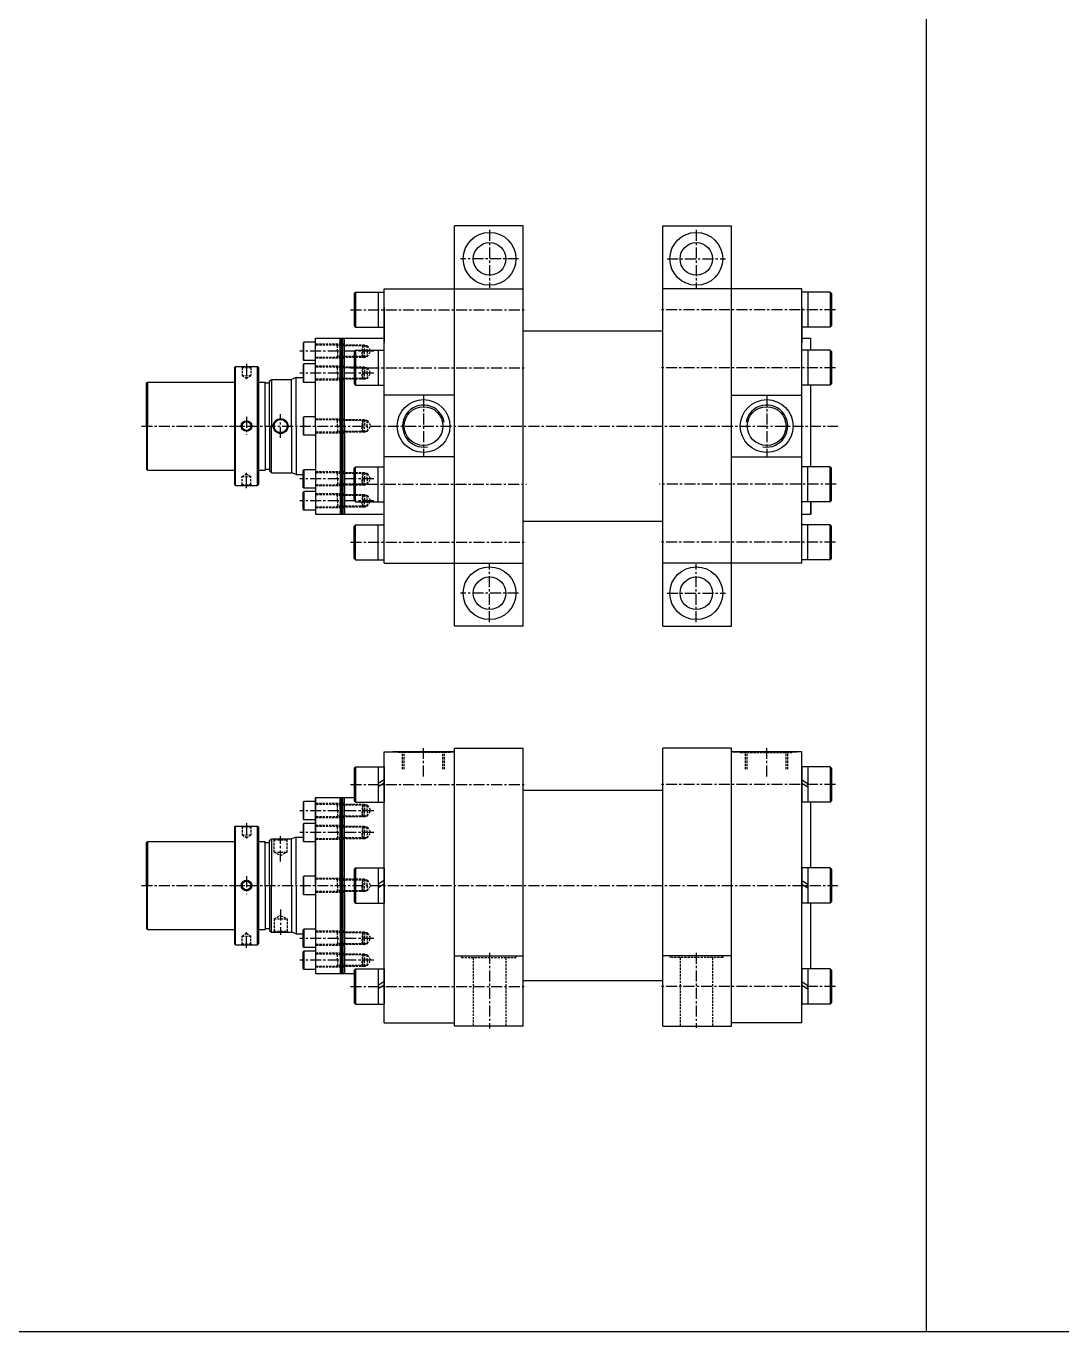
# Model space of a CAD drawing. Extents: x 0 to 8675, y 0 to 2968.
# Drawn here: x 3706 to 4884, y 0 to 1484 of the extents above; entities that cross this region are included whole.
import ezdxf

# ---------------------------------------------------------------- set-up
doc = ezdxf.new("R2010")
doc.units = 0
doc.header["$LTSCALE"] = 5
doc.header["$MEASUREMENT"] = 0
doc.header["$PDMODE"] = 34
doc.linetypes.add('CENTERX2', pattern=[4, 2.5, -0.5, 0.5, -0.5])
doc.linetypes.add('HIDDENX2', pattern=[0.75, 0.5, -0.25])
doc.layers.get('0').update_dxf_attribs({"linetype": 'CONTINUOUS'})
doc.layers.get('Defpoints').update_dxf_attribs({"linetype": 'CONTINUOUS'})
for name, color, linetype in [('CEN', 1, 'CENTERX2'), ('HID', 2, 'HIDDENX2'), ('ML', 3, 'CONTINUOUS'), ('테두리', 7, 'CONTINUOUS')]:
    doc.layers.add(name, color=color, linetype=linetype)

msp = doc.modelspace()

# ---------------------------------------------------------------- linework, layer by layer
for p, q in [((4729.3, 1902.7), (4729.3, 0)), ((8674.5, 0), (0, 0))]:
    msp.add_line(p, q)
at = {"layer": 'CEN'}
for p, q in [((4233.1, 1252.4), (4233.1, 1186.4)), ((4468.1, 1252.4), (4468.1, 1186.4)), ((4266.1, 1219.4), (4200.1, 1219.4)), ((4435.1, 1219.4), (4501.1, 1219.4)), ((4075, 1161.6), (4275.1, 1161.6)), ((4626.2, 1161.6), (4426.1, 1161.6)), ((4101.6, 1114.4), (4017.5, 1114.4)), ((3956.8, 1100.2), (3956.8, 1080.6)), ((4101.6, 1089.5), (4017.5, 1089.5)), ((4075, 1095.7), (4275.1, 1095.7)), ((4626.2, 1095.7), (4426.1, 1095.7)), ((4158.1, 1063.6), (4158.1, 995.3)), ((4548.1, 1063.6), (4548.1, 995.3)), ((3956.8, 1040), (3956.8, 1019.7)), ((3995.6, 1016.1), (3995.6, 1042.8)), ((3837.3, 1029.4), (4628.9, 1029.4)), ((3956.8, 958.7), (3956.8, 978.3)), ((4101.6, 969.3), (4017.5, 969.3)), ((4074.2, 963.2), (4275.1, 963.2)), ((4627, 963.2), (4426.1, 963.2)), ((4101.6, 944.4), (4017.5, 944.4)), ((4075, 897.3), (4275.1, 897.3)), ((4626.2, 897.3), (4426.1, 897.3)), ((4233.1, 806.4), (4233.1, 872.4)), ((4468.1, 806.4), (4468.1, 872.4)), ((4266.1, 839.4), (4200.1, 839.4)), ((4435.1, 839.4), (4501.1, 839.4)), ((4158.1, 631.3), (4158.1, 663.3)), ((4548.1, 631.3), (4548.1, 663.3)), ((4075, 622.1), (4275.1, 622.1)), ((4626.2, 622.1), (4426.1, 622.1)), ((4101.6, 592.3), (4017.5, 592.3)), ((3956.8, 578.1), (3956.8, 558.5)), ((4101.6, 567.4), (4017.5, 567.4)), ((3995.6, 534.7), (3995.6, 563.4)), ((3837.3, 507.3), (4628.9, 507.3)), ((3956.8, 517.9), (3956.8, 497.6)), ((3995.6, 480), (3995.6, 451.3)), ((3956.8, 436.6), (3956.8, 456.2)), ((4101.6, 447.2), (4017.5, 447.2)), ((4233.1, 430.8), (4233.1, 344.7)), ((4468.1, 430.8), (4468.1, 345.5)), ((4101.6, 422.3), (4017.5, 422.3)), ((4075, 392.6), (4275.1, 392.6)), ((4626.2, 392.6), (4426.1, 392.6))]:
    msp.add_line(p, q, dxfattribs=at)
at = {"layer": 'Defpoints', "color": 0, "linetype": 'ByBlock'}
for p in [(4035.1, 607.3), (3983.1, 456.4), (4035.1, 407.3)]:
    msp.add_point(p, dxfattribs=at)
at = {"layer": 'HID'}
for p, q in [((4068.1, 1122.4), (4035.1, 1122.4)), ((4091, 1121.4), (4035.1, 1121.4)), ((4060.3, 1120.6), (4058.7, 1121.4)), ((4060.3, 1114.4), (4060.3, 1121.4)), ((4094.1, 1120.6), (4060.3, 1120.6)), ((4060.3, 1114.4), (4060.3, 1107.4)), ((4088.2, 1121.4), (4089.1, 1120.6)), ((4088.2, 1121.4), (4088.2, 1114.4)), ((4088.2, 1107.4), (4088.2, 1114.4)), ((4089.1, 1120.6), (4089.1, 1114.4)), ((4089.1, 1108.3), (4089.1, 1114.4)), ((4091, 1121.4), (4091, 1114.4)), ((4091, 1121.4), (4092.6, 1120.6)), ((4091, 1107.4), (4091, 1114.4)), ((4094.1, 1114.4), (4094.1, 1120.6)), ((4094.1, 1114.4), (4094.1, 1120.6)), ((4094.1, 1120.6), (4098, 1114.4)), ((4094.1, 1114.4), (4094.1, 1108.3)), ((4094.1, 1114.4), (4094.1, 1108.3)), ((4094.1, 1108.3), (4098, 1114.4)), ((4091, 1107.4), (4035.1, 1107.4)), ((4068.1, 1106.4), (4035.1, 1106.4)), ((4060.3, 1108.3), (4058.7, 1107.4)), ((4094.1, 1108.3), (4060.3, 1108.3)), ((4088.2, 1107.4), (4089.1, 1108.3)), ((4091, 1107.4), (4092.6, 1108.3)), ((3951.8, 1095.9), (3950.8, 1096.9)), ((3951.8, 1095.9), (3951.8, 1086.9)), ((3951.8, 1095.9), (3961.8, 1095.9)), ((3951.8, 1086.9), (3961.8, 1086.9)), ((3951.8, 1086.9), (3956.8, 1083.8)), ((3956.8, 1083.8), (3961.8, 1086.9)), ((3961.8, 1095.9), (3962.8, 1096.9)), ((3961.8, 1095.9), (3961.8, 1086.9)), ((4068.1, 1097.5), (4035.1, 1097.5)), ((4091, 1096.5), (4035.1, 1096.5)), ((4060.3, 1095.7), (4058.7, 1096.5)), ((4060.3, 1083.4), (4058.7, 1082.5)), ((4060.3, 1089.5), (4060.3, 1096.5)), ((4094.1, 1095.7), (4060.3, 1095.7)), ((4060.3, 1089.5), (4060.3, 1082.5)), ((4094.1, 1083.4), (4060.3, 1083.4)), ((4088.2, 1096.5), (4088.2, 1089.5)), ((4088.2, 1096.5), (4089.1, 1095.7)), ((4088.2, 1082.5), (4088.2, 1089.5)), ((4088.2, 1082.5), (4089.1, 1083.4)), ((4089.1, 1095.7), (4089.1, 1089.5)), ((4089.1, 1083.4), (4089.1, 1089.5)), ((4091, 1096.5), (4091, 1089.5)), ((4091, 1096.5), (4092.6, 1095.7)), ((4091, 1082.5), (4091, 1089.5)), ((4091, 1082.5), (4092.6, 1083.4)), ((4094.1, 1095.7), (4098, 1089.5)), ((4094.1, 1089.5), (4094.1, 1095.7)), ((4094.1, 1089.5), (4094.1, 1095.7)), ((4094.1, 1083.4), (4098, 1089.5)), ((4094.1, 1089.5), (4094.1, 1083.4)), ((4094.1, 1089.5), (4094.1, 1083.4)), ((4091, 1082.5), (4035.1, 1082.5)), ((4068.1, 1081.5), (4035.1, 1081.5)), ((4068.1, 1037.4), (4035.1, 1037.4)), ((4091, 1036.4), (4035.1, 1036.4)), ((4060.3, 1035.6), (4058.7, 1036.4)), ((4060.3, 1029.4), (4060.3, 1036.4)), ((4094.1, 1035.6), (4060.3, 1035.6)), ((4060.3, 1029.4), (4060.3, 1022.4)), ((4088.2, 1036.4), (4089.1, 1035.6)), ((4088.2, 1036.4), (4088.2, 1029.4)), ((4088.2, 1022.4), (4088.2, 1029.4)), ((4089.1, 1035.6), (4089.1, 1029.4)), ((4089.1, 1023.3), (4089.1, 1029.4)), ((4091, 1036.4), (4092.6, 1035.6)), ((4091, 1036.4), (4091, 1029.4)), ((4091, 1022.4), (4091, 1029.4)), ((4094.1, 1029.4), (4094.1, 1035.6)), ((4094.1, 1029.4), (4094.1, 1035.6)), ((4094.1, 1035.6), (4098, 1029.4)), ((4094.1, 1029.4), (4094.1, 1023.3)), ((4094.1, 1029.4), (4094.1, 1023.3)), ((4094.1, 1023.3), (4098, 1029.4)), ((4091, 1022.4), (4035.1, 1022.4)), ((4068.1, 1021.4), (4035.1, 1021.4)), ((4060.3, 1023.3), (4058.7, 1022.4)), ((4094.1, 1023.3), (4060.3, 1023.3)), ((4088.2, 1022.4), (4089.1, 1023.3)), ((4091, 1022.4), (4092.6, 1023.3)), ((3951.8, 971.9), (3956.8, 975.1)), ((3951.8, 971.9), (3961.8, 971.9)), ((3951.8, 962.9), (3951.8, 971.9)), ((3956.8, 975.1), (3961.8, 971.9)), ((3961.8, 962.9), (3961.8, 971.9)), ((4068.1, 977.3), (4035.1, 977.3)), ((4091, 976.3), (4035.1, 976.3)), ((4060.3, 975.5), (4058.7, 976.3)), ((4060.3, 969.3), (4060.3, 976.3)), ((4094.1, 975.5), (4060.3, 975.5)), ((4060.3, 969.3), (4060.3, 962.3)), ((4088.2, 976.3), (4089.1, 975.5)), ((4088.2, 976.3), (4088.2, 969.3)), ((4088.2, 962.3), (4088.2, 969.3)), ((4089.1, 975.5), (4089.1, 969.3)), ((4089.1, 963.2), (4089.1, 969.3)), ((4091, 976.3), (4092.6, 975.5)), ((4091, 976.3), (4091, 969.3)), ((4091, 962.3), (4091, 969.3)), ((4094.1, 969.3), (4094.1, 975.5)), ((4094.1, 969.3), (4094.1, 975.5)), ((4094.1, 975.5), (4098, 969.3)), ((4094.1, 969.3), (4094.1, 963.2)), ((4094.1, 969.3), (4094.1, 963.2)), ((4094.1, 963.2), (4098, 969.3)), ((3951.8, 962.9), (3950.8, 961.9)), ((3951.8, 962.9), (3961.8, 962.9)), ((3961.8, 962.9), (3962.8, 961.9)), ((4091, 962.3), (4035.1, 962.3)), ((4068.1, 961.3), (4035.1, 961.3)), ((4068.1, 952.4), (4035.1, 952.4)), ((4091, 951.4), (4035.1, 951.4)), ((4060.3, 963.2), (4058.7, 962.3)), ((4060.3, 950.6), (4058.7, 951.4)), ((4094.1, 963.2), (4060.3, 963.2)), ((4060.3, 944.4), (4060.3, 951.4)), ((4094.1, 950.6), (4060.3, 950.6)), ((4088.2, 962.3), (4089.1, 963.2)), ((4088.2, 951.4), (4088.2, 944.4)), ((4088.2, 951.4), (4089.1, 950.6)), ((4089.1, 950.6), (4089.1, 944.4)), ((4091, 962.3), (4092.6, 963.2)), ((4091, 951.4), (4091, 944.4)), ((4091, 951.4), (4092.6, 950.6)), ((4094.1, 950.6), (4098, 944.4)), ((4094.1, 944.4), (4094.1, 950.6)), ((4094.1, 944.4), (4094.1, 950.6)), ((4091, 937.4), (4035.1, 937.4)), ((4068.1, 936.4), (4035.1, 936.4)), ((4060.3, 938.3), (4058.7, 937.4)), ((4060.3, 944.4), (4060.3, 937.4)), ((4094.1, 938.3), (4060.3, 938.3)), ((4088.2, 937.4), (4088.2, 944.4)), ((4088.2, 937.4), (4089.1, 938.3)), ((4089.1, 938.3), (4089.1, 944.4)), ((4091, 937.4), (4091, 944.4)), ((4091, 937.4), (4092.6, 938.3)), ((4094.1, 938.3), (4098, 944.4)), ((4094.1, 944.4), (4094.1, 938.3)), ((4094.1, 944.4), (4094.1, 938.3)), ((4128.1, 658.3), (4128.1, 659.3)), ((4188.1, 658.3), (4128.1, 658.3)), ((4134.2, 639.3), (4134.2, 658.3)), ((4136.1, 639.3), (4136.1, 658.3)), ((4180.1, 639.3), (4180.1, 658.3)), ((4182, 639.3), (4182, 658.3)), ((4188.1, 658.3), (4188.1, 659.3)), ((4518.1, 658.3), (4518.1, 659.3)), ((4518.1, 658.3), (4578.1, 658.3)), ((4524.2, 639.3), (4524.2, 658.3)), ((4526.1, 639.3), (4526.1, 658.3)), ((4570.1, 639.3), (4570.1, 658.3)), ((4572, 639.3), (4572, 658.3)), ((4578.1, 658.3), (4578.1, 659.3)), ((4068.1, 600.3), (4035.1, 600.3)), ((4091, 599.3), (4035.1, 599.3)), ((4060.3, 598.5), (4058.7, 599.3)), ((4060.3, 592.3), (4060.3, 599.3)), ((4094.1, 598.5), (4060.3, 598.5)), ((4088.2, 599.3), (4088.2, 592.3)), ((4088.2, 599.3), (4089.1, 598.5)), ((4089.1, 598.5), (4089.1, 592.3)), ((4091, 599.3), (4092.6, 598.5)), ((4091, 599.3), (4091, 592.3)), ((4094.1, 598.5), (4098, 592.3)), ((4094.1, 592.3), (4094.1, 598.5)), ((4094.1, 592.3), (4094.1, 598.5)), ((4091, 585.3), (4035.1, 585.3)), ((4068.1, 584.3), (4035.1, 584.3)), ((4060.3, 586.2), (4058.7, 585.3)), ((4060.3, 592.3), (4060.3, 585.3)), ((4094.1, 586.2), (4060.3, 586.2)), ((4088.2, 585.3), (4088.2, 592.3)), ((4088.2, 585.3), (4089.1, 586.2)), ((4089.1, 586.2), (4089.1, 592.3)), ((4091, 585.3), (4091, 592.3)), ((4091, 585.3), (4092.6, 586.2)), ((4094.1, 586.2), (4098, 592.3)), ((4094.1, 592.3), (4094.1, 586.2)), ((4094.1, 592.3), (4094.1, 586.2)), ((3951.8, 573.8), (3950.8, 574.8)), ((3951.8, 573.8), (3951.8, 564.8)), ((3951.8, 573.8), (3961.8, 573.8)), ((3951.8, 564.8), (3961.8, 564.8)), ((3951.8, 564.8), (3956.8, 561.7)), ((3956.8, 561.7), (3961.8, 564.8)), ((3961.8, 573.8), (3962.8, 574.8)), ((3961.8, 573.8), (3961.8, 564.8)), ((4068.1, 575.4), (4035.1, 575.4)), ((4091, 574.4), (4035.1, 574.4)), ((4060.3, 573.6), (4058.7, 574.4)), ((4060.3, 567.4), (4060.3, 574.4)), ((4094.1, 573.6), (4060.3, 573.6)), ((4060.3, 567.4), (4060.3, 560.4)), ((4088.2, 574.4), (4089.1, 573.6)), ((4088.2, 574.4), (4088.2, 567.4)), ((4088.2, 560.4), (4088.2, 567.4)), ((4089.1, 573.6), (4089.1, 567.4)), ((4089.1, 561.3), (4089.1, 567.4)), ((4091, 574.4), (4091, 567.4)), ((4091, 574.4), (4092.6, 573.6)), ((4091, 560.4), (4091, 567.4)), ((4094.1, 567.4), (4094.1, 573.6)), ((4094.1, 567.4), (4094.1, 573.6)), ((4094.1, 573.6), (4098, 567.4)), ((4094.1, 567.4), (4094.1, 561.3)), ((4094.1, 567.4), (4094.1, 561.3)), ((4094.1, 561.3), (4098, 567.4)), ((3987.1, 560.3), (3988.1, 559.3)), ((3988.1, 545.3), (3988.1, 559.3)), ((3988.1, 559.3), (4003.1, 559.3)), ((4003.1, 559.3), (4004.1, 560.3)), ((4003.1, 545.3), (4003.1, 559.3)), ((4091, 560.4), (4035.1, 560.4)), ((4068.1, 559.4), (4035.1, 559.4)), ((4060.3, 561.3), (4058.7, 560.4)), ((4094.1, 561.3), (4060.3, 561.3)), ((4088.2, 560.4), (4089.1, 561.3)), ((4091, 560.4), (4092.6, 561.3)), ((3988.1, 545.3), (4003.1, 545.3)), ((3988.1, 545.3), (3995.6, 541.4)), ((3995.6, 541.4), (4003.1, 545.3)), ((4068.1, 515.3), (4035.1, 515.3)), ((4091, 514.3), (4035.1, 514.3)), ((4060.3, 513.5), (4058.7, 514.3)), ((4060.3, 507.3), (4060.3, 514.3)), ((4094.1, 513.5), (4060.3, 513.5)), ((4060.3, 507.3), (4060.3, 500.3)), ((4088.2, 514.3), (4088.2, 507.3)), ((4088.2, 514.3), (4089.1, 513.5)), ((4088.2, 500.3), (4088.2, 507.3)), ((4089.1, 513.5), (4089.1, 507.3)), ((4089.1, 501.2), (4089.1, 507.3)), ((4091, 514.3), (4091, 507.3)), ((4091, 514.3), (4092.6, 513.5)), ((4091, 500.3), (4091, 507.3)), ((4094.1, 513.5), (4098, 507.3)), ((4094.1, 507.3), (4094.1, 513.5)), ((4094.1, 507.3), (4094.1, 513.5)), ((4094.1, 501.2), (4098, 507.3)), ((4094.1, 507.3), (4094.1, 501.2)), ((4094.1, 507.3), (4094.1, 501.2)), ((4091, 500.3), (4035.1, 500.3)), ((4068.1, 499.3), (4035.1, 499.3)), ((4060.3, 501.2), (4058.7, 500.3)), ((4094.1, 501.2), (4060.3, 501.2)), ((4088.2, 500.3), (4089.1, 501.2)), ((4091, 500.3), (4092.6, 501.2)), ((3988.1, 469.3), (3995.6, 473.3)), ((3988.1, 469.3), (3988.1, 455.3)), ((3988.1, 469.3), (4003.1, 469.3)), ((3995.6, 473.3), (4003.1, 469.3)), ((4003.1, 469.3), (4003.1, 455.3)), ((3951.8, 449.8), (3956.8, 453)), ((3951.8, 449.8), (3961.8, 449.8)), ((3951.8, 440.8), (3951.8, 449.8)), ((3956.8, 453), (3961.8, 449.8)), ((3961.8, 440.8), (3961.8, 449.8)), ((3987.1, 454.3), (3988.1, 455.3)), ((3988.1, 455.3), (4003.1, 455.3)), ((4003.1, 455.3), (4004.1, 454.3)), ((4068.1, 455.2), (4035.1, 455.2)), ((4091, 454.2), (4035.1, 454.2)), ((4060.3, 453.4), (4058.7, 454.2)), ((4060.3, 447.2), (4060.3, 454.2)), ((4094.1, 453.4), (4060.3, 453.4)), ((4060.3, 447.2), (4060.3, 440.2)), ((4088.2, 454.2), (4088.2, 447.2)), ((4088.2, 454.2), (4089.1, 453.4)), ((4088.2, 440.2), (4088.2, 447.2)), ((4089.1, 453.4), (4089.1, 447.2)), ((4089.1, 441.1), (4089.1, 447.2)), ((4091, 454.2), (4091, 447.2)), ((4091, 454.2), (4092.6, 453.4)), ((4091, 440.2), (4091, 447.2)), ((4094.1, 453.4), (4098, 447.2)), ((4094.1, 447.2), (4094.1, 453.4)), ((4094.1, 447.2), (4094.1, 453.4)), ((4094.1, 441.1), (4098, 447.2)), ((4094.1, 447.2), (4094.1, 441.1)), ((4094.1, 447.2), (4094.1, 441.1)), ((3951.8, 440.8), (3950.8, 439.8)), ((3951.8, 440.8), (3961.8, 440.8)), ((3961.8, 440.8), (3962.8, 439.8)), ((4091, 440.2), (4035.1, 440.2)), ((4068.1, 439.2), (4035.1, 439.2)), ((4068.1, 430.3), (4035.1, 430.3)), ((4060.3, 441.1), (4058.7, 440.2)), ((4094.1, 441.1), (4060.3, 441.1)), ((4088.2, 440.2), (4089.1, 441.1)), ((4091, 440.2), (4092.6, 441.1)), ((4091, 429.3), (4035.1, 429.3)), ((4060.3, 428.5), (4058.7, 429.3)), ((4060.3, 416.2), (4058.7, 415.3)), ((4060.3, 422.3), (4060.3, 429.3)), ((4094.1, 428.5), (4060.3, 428.5)), ((4060.3, 422.3), (4060.3, 415.3)), ((4094.1, 416.2), (4060.3, 416.2)), ((4088.2, 429.3), (4089.1, 428.5)), ((4088.2, 429.3), (4088.2, 422.3)), ((4088.2, 415.3), (4088.2, 422.3)), ((4088.2, 415.3), (4089.1, 416.2)), ((4089.1, 428.5), (4089.1, 422.3)), ((4089.1, 416.2), (4089.1, 422.3)), ((4091, 429.3), (4092.6, 428.5)), ((4091, 429.3), (4091, 422.3)), ((4091, 415.3), (4091, 422.3)), ((4091, 415.3), (4092.6, 416.2)), ((4094.1, 422.3), (4094.1, 428.5)), ((4094.1, 422.3), (4094.1, 428.5)), ((4094.1, 428.5), (4098, 422.3)), ((4094.1, 422.3), (4094.1, 416.2)), ((4094.1, 422.3), (4094.1, 416.2)), ((4094.1, 416.2), (4098, 422.3)), ((4201.1, 427.3), (4201.1, 425.3)), ((4201.1, 425.3), (4263.1, 425.3)), ((4214.6, 425.3), (4214.6, 347.3)), ((4251.6, 425.3), (4251.6, 347.3)), ((4263.1, 427.3), (4263.1, 425.3)), ((4438.1, 427.3), (4438.1, 425.3)), ((4498.1, 425.3), (4438.1, 425.3)), ((4449.6, 425.3), (4449.6, 347.3)), ((4486.6, 425.3), (4486.6, 347.3)), ((4498.1, 427.3), (4498.1, 425.3)), ((4091, 415.3), (4035.1, 415.3)), ((4068.1, 414.3), (4035.1, 414.3))]:
    msp.add_line(p, q, dxfattribs=at)
at = {"layer": 'ML'}
for p, q in [((4193.1, 801.9), (4193.1, 1256.9)), ((4271.1, 1256.9), (4193.1, 1256.9)), ((4271.1, 1256.9), (4193.1, 1256.9)), ((4271.1, 801.9), (4271.1, 1256.9)), ((4430.1, 801.9), (4430.1, 1256.9)), ((4430.1, 1256.9), (4508.1, 1256.9)), ((4430.1, 1256.9), (4506.1, 1256.9)), ((4508.1, 801.9), (4508.1, 1256.9)), ((4079.3, 1180.1), (4080.8, 1181.6)), ((4079.3, 1180.1), (4079.3, 1143.1)), ((4080.8, 1181.6), (4080.8, 1141.6)), ((4080.8, 1181.6), (4113.1, 1181.6)), ((4106.3, 1181.6), (4106.3, 1141.6)), ((4113.1, 873.4), (4113.1, 1185.4)), ((4113.1, 1185.4), (4271.1, 1185.4)), ((4113.1, 873.4), (4113.1, 1185.4)), ((4113.1, 873.4), (4113.1, 1181.4)), ((4430.1, 869.4), (4430.1, 1185.4)), ((4588.1, 1185.4), (4430.1, 1185.4)), ((4508.1, 869.4), (4508.1, 1185.4)), ((4588.1, 873.4), (4588.1, 1185.4)), ((4620.4, 1181.6), (4588.1, 1181.6)), ((4588.1, 873.4), (4588.1, 1181.4)), ((4594.9, 1181.6), (4594.9, 1141.6)), ((4620.4, 1181.6), (4620.4, 1141.6)), ((4621.9, 1180.1), (4620.4, 1181.6)), ((4621.9, 1180.1), (4621.9, 1143.1)), ((4113.1, 1164.2), (4113.1, 1124.2)), ((4588.1, 1164.2), (4588.1, 1124.2)), ((4079.3, 1143.1), (4080.8, 1141.6)), ((4621.9, 1143.1), (4620.4, 1141.6)), ((4035.1, 1029.4), (4035.1, 1129.4)), ((4035.1, 1129.4), (4113.1, 1129.4)), ((4063.1, 1029.4), (4063.1, 1129.4)), ((4064.7, 1029.4), (4064.7, 1129.4)), ((4066.3, 1029.4), (4066.3, 1129.4)), ((4068.1, 1029.4), (4068.1, 1129.4)), ((4080.8, 1141.6), (4113.1, 1141.6)), ((4271.1, 1137.6), (4430.1, 1137.6)), ((4620.4, 1141.6), (4588.1, 1141.6)), ((4588.1, 1129.4), (4598.1, 1129.4)), ((4598.1, 1115.7), (4598.1, 1129.4)), ((4021.9, 1124.9), (4021.1, 1124.1)), ((4021.1, 1124.1), (4021.1, 1104.7)), ((4021.9, 1103.9), (4021.9, 1124.9)), ((4035.1, 1124.9), (4021.9, 1124.9)), ((4079.3, 1114.2), (4080.8, 1115.7)), ((4079.3, 1114.2), (4079.3, 1077.2)), ((4080.8, 1115.7), (4080.8, 1075.7)), ((4080.8, 1115.7), (4113.1, 1115.7)), ((4106.3, 1115.7), (4106.3, 1075.7)), ((4620.4, 1115.7), (4588.1, 1115.7)), ((4594.9, 1115.7), (4594.9, 1075.7)), ((4620.4, 1115.7), (4620.4, 1075.7)), ((4621.9, 1114.2), (4620.4, 1115.7)), ((4621.9, 1114.2), (4621.9, 1077.2)), ((4021.1, 1104.7), (4021.9, 1103.9)), ((4021.9, 1100), (4021.1, 1099.2)), ((4021.1, 1099.2), (4021.1, 1079.8)), ((4035.1, 1103.9), (4021.9, 1103.9)), ((4021.9, 1079), (4021.9, 1100)), ((4035.1, 1100), (4021.9, 1100)), ((3944.3, 1096.9), (3943.3, 1095.9)), ((3943.3, 1095.9), (3943.3, 962.9)), ((3944.3, 961.9), (3944.3, 1096.9)), ((3944.3, 1096.9), (3969.3, 1096.9)), ((3969.3, 961.9), (3969.3, 1096.9)), ((3969.3, 1096.9), (3970.3, 1095.9)), ((3970.3, 1095.9), (3970.3, 962.9)), ((4013.1, 1084.4), (4008.1, 1082.4)), ((4013.1, 1029.4), (4013.1, 1084.4)), ((4013.1, 1084.4), (4021.1, 1084.4)), ((3843.1, 1078.4), (3844.1, 1079.4)), ((3843.1, 1029.4), (3843.1, 1078.4)), ((3844.1, 1079.4), (3943.3, 1079.4)), ((3844.1, 1079.4), (3844.1, 1029.4)), ((3970.3, 1079.4), (3978.1, 1079.4)), ((3978.1, 1029.4), (3978.1, 1079.4)), ((3978.1, 1078.4), (3983.1, 1078.4)), ((3983.1, 1080.4), (3985.1, 1082.4)), ((3983.1, 1029.4), (3983.1, 1080.4)), ((3985.1, 1082.4), (3985.1, 1029.4)), ((3985.1, 1082.4), (4008.1, 1082.4)), ((4008.1, 1029.4), (4008.1, 1082.4)), ((4021.1, 1079.8), (4021.9, 1079)), ((4035.1, 1079), (4021.9, 1079)), ((4079.3, 1077.2), (4080.8, 1075.7)), ((4080.8, 1075.7), (4113.1, 1075.7)), ((4620.4, 1075.7), (4588.1, 1075.7)), ((4598.1, 983.2), (4598.1, 1075.7)), ((4621.9, 1077.2), (4620.4, 1075.7)), ((4193.1, 1064.5), (4113.1, 1064.5)), ((4508.1, 1064.5), (4588.1, 1064.5)), ((4021.9, 1039.9), (4021.1, 1039.1)), ((4021.1, 1039.1), (4021.1, 1019.7)), ((4021.9, 1018.9), (4021.9, 1039.9)), ((4035.1, 1039.9), (4021.9, 1039.9)), ((3843.1, 1029.4), (3843.1, 980.4)), ((3844.1, 979.4), (3844.1, 1029.4)), ((3978.1, 1029.4), (3978.1, 979.4)), ((3983.1, 1029.4), (3983.1, 978.4)), ((3985.1, 976.4), (3985.1, 1029.4)), ((4008.1, 1029.4), (4008.1, 976.4)), ((4013.1, 1029.4), (4013.1, 974.4)), ((4035.1, 1029.4), (4035.1, 929.4)), ((4063.1, 1029.4), (4063.1, 929.4)), ((4064.7, 1029.4), (4064.7, 929.4)), ((4066.3, 1029.4), (4066.3, 929.4)), ((4068.1, 1029.4), (4068.1, 929.4)), ((4021.1, 1019.7), (4021.9, 1018.9)), ((4035.1, 1018.9), (4021.9, 1018.9)), ((4193.1, 994.3), (4113.1, 994.3)), ((4508.1, 994.3), (4588.1, 994.3)), ((3843.1, 980.4), (3844.1, 979.4)), ((3844.1, 979.4), (3943.3, 979.4)), ((3970.3, 979.4), (3978.1, 979.4)), ((3978.1, 980.5), (3983.1, 980.5)), ((4021.1, 979), (4021.9, 979.8)), ((4035.1, 979.8), (4021.9, 979.8)), ((4021.9, 979.8), (4021.9, 958.8)), ((4079.3, 981.7), (4080.8, 983.2)), ((4079.3, 944.7), (4079.3, 981.7)), ((4080.8, 943.2), (4080.8, 983.2)), ((4080.8, 983.2), (4113.1, 983.2)), ((4106.3, 943.2), (4106.3, 983.2)), ((4620.4, 983.2), (4588.1, 983.2)), ((4594.9, 943.2), (4594.9, 983.2)), ((4620.4, 943.2), (4620.4, 983.2)), ((4621.9, 981.7), (4620.4, 983.2)), ((4621.9, 944.7), (4621.9, 981.7)), ((3983.1, 978.4), (3985.1, 976.4)), ((3985.1, 976.4), (4008.1, 976.4)), ((4013.1, 974.4), (4008.1, 976.4)), ((4013.1, 974.4), (4021.1, 974.4)), ((4021.1, 959.6), (4021.1, 979)), ((3944.3, 961.9), (3943.3, 962.9)), ((3944.3, 961.9), (3969.3, 961.9)), ((3969.3, 961.9), (3970.3, 962.9)), ((4021.9, 958.8), (4021.1, 959.6)), ((4021.1, 954.1), (4021.9, 954.9)), ((4021.1, 934.7), (4021.1, 954.1)), ((4035.1, 958.8), (4021.9, 958.8)), ((4021.9, 954.9), (4021.9, 933.9)), ((4035.1, 954.9), (4021.9, 954.9)), ((4079.3, 944.7), (4080.8, 943.2)), ((4080.8, 943.2), (4113.1, 943.2)), ((4620.4, 943.2), (4588.1, 943.2)), ((4598.1, 929.4), (4598.1, 943.2)), ((4598.1, 943.2), (4598.1, 929.4)), ((4621.9, 944.7), (4620.4, 943.2)), ((4021.9, 933.9), (4021.1, 934.7)), ((4035.1, 933.9), (4021.9, 933.9)), ((4035.1, 929.4), (4113.1, 929.4)), ((4113.1, 894.7), (4113.1, 934.7)), ((4271.1, 921.3), (4430.1, 921.3)), ((4588.1, 894.7), (4588.1, 934.7)), ((4588.1, 929.4), (4598.1, 929.4)), ((4588.1, 929.4), (4598.1, 929.4)), ((4079.3, 915.8), (4080.8, 917.3)), ((4079.3, 878.8), (4079.3, 915.8)), ((4080.8, 877.3), (4080.8, 917.3)), ((4080.8, 917.3), (4113.1, 917.3)), ((4106.3, 877.3), (4106.3, 917.3)), ((4620.4, 917.3), (4588.1, 917.3)), ((4594.9, 877.3), (4594.9, 917.3)), ((4620.4, 877.3), (4620.4, 917.3)), ((4621.9, 915.8), (4620.4, 917.3)), ((4621.9, 878.8), (4621.9, 915.8)), ((4079.3, 878.8), (4080.8, 877.3)), ((4080.8, 877.3), (4113.1, 877.3)), ((4620.4, 877.3), (4588.1, 877.3)), ((4621.9, 878.8), (4620.4, 877.3)), ((4113.1, 873.4), (4271.1, 873.4)), ((4588.1, 873.4), (4430.1, 873.4)), ((4271.1, 801.9), (4193.1, 801.9)), ((4430.1, 801.9), (4508.1, 801.9)), ((4113.1, 351.3), (4113.1, 659.3)), ((4113.1, 659.3), (4193.1, 659.3)), ((4193.1, 659.3), (4123, 659.3)), ((4191.6, 659.3), (4128.1, 659.3)), ((4193.1, 347.3), (4193.1, 663.3)), ((4193.1, 663.3), (4271.1, 663.3)), ((4271.1, 347.3), (4271.1, 663.3)), ((4430.1, 347.3), (4430.1, 663.3)), ((4508.1, 663.3), (4430.1, 663.3)), ((4508.1, 347.3), (4508.1, 663.3)), ((4508.1, 659.3), (4582.2, 659.3)), ((4588.1, 659.3), (4508.1, 659.3)), ((4509.7, 659.3), (4578.1, 659.3)), ((4588.1, 351.3), (4588.1, 659.3)), ((4588.1, 351.3), (4588.1, 659.3)), ((4079.3, 640.6), (4080.8, 642.1)), ((4079.3, 640.6), (4079.3, 603.6)), ((4080.8, 642.1), (4113.1, 642.1)), ((4080.8, 642.1), (4080.8, 602.1)), ((4106.3, 642.1), (4106.3, 602.1)), ((4113.1, 642.1), (4113.1, 602.1)), ((4588.1, 642.1), (4588.1, 602.1)), ((4620.4, 642.1), (4588.1, 642.1)), ((4594.9, 642.1), (4594.9, 602.1)), ((4620.4, 642.1), (4620.4, 602.1)), ((4621.9, 640.6), (4620.4, 642.1)), ((4621.9, 640.6), (4621.9, 603.6)), ((4113.1, 627.5), (4106.3, 623.3)), ((4113.1, 623.6), (4106.3, 619.4)), ((4588.1, 627.5), (4594.9, 623.3)), ((4588.1, 623.6), (4594.9, 619.4)), ((4271.1, 615.5), (4430.1, 615.5)), ((4021.9, 602.8), (4021.1, 602)), ((4021.1, 602), (4021.1, 582.6)), ((4035.1, 602.8), (4021.9, 602.8)), ((4021.9, 581.8), (4021.9, 602.8)), ((4035.6, 607.3), (4035.1, 606.8)), ((4035.1, 507.3), (4035.1, 606.8)), ((4035.6, 607.3), (4079.3, 607.3)), ((4035.6, 407.3), (4035.6, 607.3)), ((4063.1, 507.3), (4063.1, 607.3)), ((4064.7, 507.3), (4064.7, 607.3)), ((4066.3, 507.3), (4066.3, 607.3)), ((4068.1, 507.3), (4068.1, 607.3)), ((4079.3, 603.6), (4080.8, 602.1)), ((4080.8, 602.1), (4113.1, 602.1)), ((4620.4, 602.1), (4588.1, 602.1)), ((4598.1, 527.3), (4598.1, 602.1)), ((4621.9, 603.6), (4620.4, 602.1)), ((4021.1, 582.6), (4021.9, 581.8)), ((4035.1, 581.8), (4021.9, 581.8)), ((3944.3, 574.8), (3943.3, 573.8)), ((3943.3, 573.8), (3943.3, 440.8)), ((3944.3, 439.8), (3944.3, 574.8)), ((3944.3, 574.8), (3969.3, 574.8)), ((3969.3, 439.8), (3969.3, 574.8)), ((3969.3, 574.8), (3970.3, 573.8)), ((3970.3, 573.8), (3970.3, 440.8)), ((4021.9, 577.9), (4021.1, 577.1)), ((4021.1, 577.1), (4021.1, 557.7)), ((4021.9, 556.9), (4021.9, 577.9)), ((4035.1, 577.9), (4021.9, 577.9)), ((3843.1, 556.3), (3844.1, 557.3)), ((3843.1, 507.3), (3843.1, 556.3)), ((3844.1, 557.3), (3943.3, 557.3)), ((3844.1, 557.3), (3844.1, 507.3)), ((3970.3, 557.3), (3978.1, 557.3)), ((3978.1, 507.3), (3978.1, 557.3)), ((3978.1, 556.3), (3983.1, 556.3)), ((3983.1, 558.3), (3985.1, 560.3)), ((3983.1, 507.3), (3983.1, 558.3)), ((3985.1, 560.3), (4008.1, 560.3)), ((3985.1, 560.3), (3985.1, 507.3)), ((4013.1, 562.3), (4008.1, 560.3)), ((4008.1, 507.3), (4008.1, 560.3)), ((4013.1, 507.3), (4013.1, 562.3)), ((4013.1, 562.3), (4021.1, 562.3)), ((4021.1, 557.7), (4021.9, 556.9)), ((4035.1, 556.9), (4021.9, 556.9)), ((4079.3, 525.8), (4080.8, 527.3)), ((4079.3, 525.8), (4079.3, 488.8)), ((4080.8, 527.3), (4113.1, 527.3)), ((4080.8, 527.3), (4080.8, 487.3)), ((4106.3, 527.3), (4106.3, 487.3)), ((4113.1, 527.3), (4113.1, 487.3)), ((4620.4, 527.3), (4588.1, 527.3)), ((4588.1, 527.3), (4588.1, 487.3)), ((4594.9, 527.3), (4594.9, 487.3)), ((4620.4, 527.3), (4620.4, 487.3)), ((4621.9, 525.8), (4620.4, 527.3)), ((4621.9, 525.8), (4621.9, 488.8)), ((3843.1, 507.3), (3843.1, 458.3)), ((3844.1, 457.3), (3844.1, 507.3)), ((3978.1, 507.3), (3978.1, 457.3)), ((3983.1, 507.3), (3983.1, 456.3)), ((3985.1, 454.3), (3985.1, 507.3)), ((4008.1, 507.3), (4008.1, 454.3)), ((4013.1, 507.3), (4013.1, 452.3)), ((4021.9, 517.8), (4021.1, 517)), ((4021.1, 517), (4021.1, 497.6)), ((4021.9, 496.8), (4021.9, 517.8)), ((4035.1, 517.8), (4021.9, 517.8)), ((4035.1, 507.3), (4035.1, 407.8)), ((4063.1, 507.3), (4063.1, 407.3)), ((4064.7, 507.3), (4064.7, 407.3)), ((4066.3, 507.3), (4066.3, 407.3)), ((4068.1, 507.3), (4068.1, 407.3)), ((4113.1, 512.8), (4106.3, 508.6)), ((4113.1, 508.9), (4106.3, 504.6)), ((4588.1, 512.8), (4594.9, 508.6)), ((4588.1, 508.9), (4594.9, 504.6)), ((4021.1, 497.6), (4021.9, 496.8)), ((4035.1, 496.8), (4021.9, 496.8)), ((4079.3, 488.8), (4080.8, 487.3)), ((4080.8, 487.3), (4113.1, 487.3)), ((4620.4, 487.3), (4588.1, 487.3)), ((4598.1, 412.6), (4598.1, 487.3)), ((4621.9, 488.8), (4620.4, 487.3)), ((3843.1, 458.3), (3844.1, 457.3)), ((3844.1, 457.3), (3943.3, 457.3)), ((3970.3, 457.3), (3978.1, 457.3)), ((3978.1, 458.4), (3983.1, 458.4)), ((3983.1, 456.3), (3985.1, 454.3)), ((3985.1, 454.3), (4008.1, 454.3)), ((4013.1, 452.3), (4008.1, 454.3)), ((4013.1, 452.3), (4021.1, 452.3)), ((4021.1, 456.9), (4021.9, 457.7)), ((4021.1, 437.5), (4021.1, 456.9)), ((4021.9, 457.7), (4021.9, 436.7)), ((4035.1, 457.7), (4021.9, 457.7)), ((3944.3, 439.8), (3943.3, 440.8)), ((3944.3, 439.8), (3969.3, 439.8)), ((3969.3, 439.8), (3970.3, 440.8)), ((4021.9, 436.7), (4021.1, 437.5)), ((4021.1, 432), (4021.9, 432.8)), ((4021.1, 412.6), (4021.1, 432)), ((4035.1, 436.7), (4021.9, 436.7)), ((4021.9, 432.8), (4021.9, 411.8)), ((4035.1, 432.8), (4021.9, 432.8)), ((4193.1, 427.3), (4271.1, 427.3)), ((4508.1, 427.3), (4430.1, 427.3)), ((4021.9, 411.8), (4021.1, 412.6)), ((4035.1, 411.8), (4021.9, 411.8)), ((4035.1, 407.8), (4035.6, 407.3)), ((4035.6, 407.3), (4079.3, 407.3)), ((4079.3, 411.1), (4080.8, 412.6)), ((4079.3, 411.1), (4079.3, 374.1)), ((4080.8, 412.6), (4113.1, 412.6)), ((4080.8, 412.6), (4080.8, 372.6)), ((4106.3, 412.6), (4106.3, 372.6)), ((4113.1, 412.6), (4113.1, 372.6)), ((4588.1, 412.6), (4588.1, 372.6)), ((4620.4, 412.6), (4588.1, 412.6)), ((4594.9, 412.6), (4594.9, 372.6)), ((4620.4, 412.6), (4620.4, 372.6)), ((4621.9, 411.1), (4620.4, 412.6)), ((4621.9, 411.1), (4621.9, 374.1)), ((4113.1, 398.1), (4106.3, 393.8)), ((4113.1, 394.1), (4106.3, 389.9)), ((4271.1, 399.2), (4430.1, 399.2)), ((4588.1, 398.1), (4594.9, 393.8)), ((4588.1, 394.1), (4594.9, 389.9)), ((4079.3, 374.1), (4080.8, 372.6)), ((4080.8, 372.6), (4113.1, 372.6)), ((4620.4, 372.6), (4588.1, 372.6)), ((4621.9, 374.1), (4620.4, 372.6)), ((4113.1, 351.3), (4193.1, 351.3)), ((4271.1, 347.3), (4193.1, 347.3)), ((4430.1, 347.3), (4508.1, 347.3)), ((4588.1, 351.3), (4508.1, 351.3))]:
    msp.add_line(p, q, dxfattribs=at)
for centre, radius in [((4233.1, 1219.4), 30), ((4468.1, 1219.4), 30), ((4233.1, 1219.4), 18.5), ((4468.1, 1219.4), 18.5), ((4158.1, 1029.4), 30), ((4548.1, 1029.4), 30), ((4158.1, 1029.4), 22), ((4548.1, 1029.4), 22), ((3956.8, 1029.4), 6), ((3956.8, 1029.4), 5), ((3956.8, 1029.4), 5), ((3995.6, 1029.4), 8.5), ((3995.6, 1029.4), 7.5), ((4233.1, 839.4), 30), ((4468.1, 839.4), 30), ((4233.1, 839.4), 18.5), ((4468.1, 839.4), 18.5), ((3956.8, 507.3), 6), ((3956.8, 507.3), 5), ((3956.8, 507.3), 5)]:
    msp.add_circle(centre, radius, dxfattribs=at)
at = {"layer": '테두리'}
for centre, start, end in [((4158.1, 1029.4), 10.4664, 280.659), ((4548.1, 1029.4), 259.341, 169.5336)]:
    msp.add_arc(centre, 23.9, start, end, dxfattribs=at)

doc.saveas('drawing.dxf')
